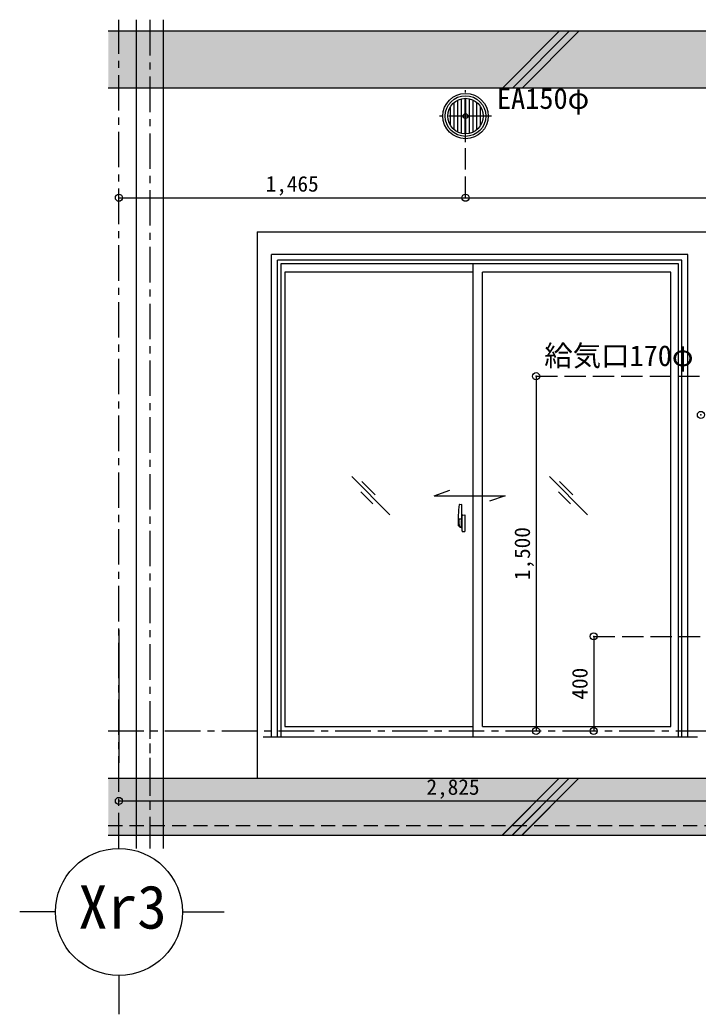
# Model space of a CAD drawing. Units: millimetres at full size, sheet at 1:30. Extents: x -17796 to 21385, y -23279 to 7734.
# Drawn here: x -6471 to -3600, y -23279 to -19075 of the extents above; entities that cross this region are included whole.
import ezdxf
from ezdxf.enums import TextEntityAlignment as Align

# ---------------------------------------------------------------- set-up
doc = ezdxf.new("R2010")
doc.units = ezdxf.units.MM
doc.header["$LTSCALE"] = 30
doc.header["$PDMODE"] = 32
doc.header["$PDSIZE"] = 30
for name, pattern in [('CHAIN1', [8, 5, -1, 1, -1]), ('DASHED2', [3, 2, -1]), ('DASHED3', [4, 3, -1]), ('LONG_DASHED1', [7, 6, -1]), ('USER8', [0.75, 0.5, -0.25])]:
    doc.linetypes.add(name, pattern=pattern)
for name, color, linetype, lineweight in [('5-5_割付線', 4, 'Continuous', 18), ('5-6_---', 2, 'USER8', 18), ('E-C_境界線', 5, 'Continuous', 18), ('E-D_記号', 7, 'Continuous', 9)]:
    doc.layers.add(name, color=color, linetype=linetype, lineweight=lineweight)
doc.styles.add('ＭＳ ゴシック', font='')
doc.styles.get('ＭＳ ゴシック').set_extended_font_data('MS Gothic')

msp = doc.modelspace()

# ---------------------------------------------------------------- linework, layer by layer
at = {"layer": '5-5_割付線', "color": 1, "lineweight": 9}
for p, q in [((-6052.71, -19827.13), (-4587.68, -19827.13)), ((-4587.68, -19827.13), (47.29, -19827.13))]:
    msp.add_line(p, q, dxfattribs=at)
at = {"layer": '5-6_---', "color": 5, "linetype": 'Continuous', "lineweight": 9}
for p, q in [((-4289.2, -20581.59), (-4289.2, -22081.59)), ((-4045.88, -21681.59), (-4045.88, -22081.59)), ((-6052.81, -22377.23), (-3227.71, -22377.23))]:
    msp.add_line(p, q, dxfattribs=at)
at = {"layer": 'E-C_境界線', "color": 134, "lineweight": 9}
for p, q in [((-5979.71, -19075.19), (-5979.71, -22369.26)), ((-5865.71, -19075.19), (-5865.71, -22369.26)), ((-4620.68, -19549.17), (-4620.68, -19414.47)), ((-4605.18, -19554.75), (-4605.18, -19408.89)), ((-4589.68, -19556.79), (-4589.68, -19406.85)), ((-4585.68, -19556.79), (-4585.68, -19406.85)), ((-4570.18, -19554.75), (-4570.18, -19408.89)), ((-4554.68, -19549.17), (-4554.68, -19414.47)), ((-4651.68, -19520.92), (-4651.68, -19442.72)), ((-4636.18, -19539.03), (-4636.18, -19424.61)), ((-4539.18, -19539.03), (-4539.18, -19424.61)), ((-4523.68, -19520.92), (-4523.68, -19442.72)), ((-5979.71, -22081.82), (-5979.71, -22578.33)), ((-5865.71, -22081.82), (-5865.71, -22578.33))]:
    msp.add_line(p, q, dxfattribs=at)
at = {"layer": 'E-C_境界線', "color": 134, "linetype": 'CHAIN1', "lineweight": 9}
for p, q in [((-5922.71, -19075.19), (-5922.71, -22417.54)), ((-5922.71, -21965.28), (-5922.71, -22578.33))]:
    msp.add_line(p, q, dxfattribs=at)
at = {"layer": 'E-C_境界線', "color": 134, "linetype": 'LONG_DASHED1', "lineweight": 9}
for p, q in [((-4587.68, -19591.82), (-4587.68, -19371.82)), ((-4477.68, -19481.82), (-4697.68, -19481.82))]:
    msp.add_line(p, q, dxfattribs=at)
at = {"layer": 'E-C_境界線', "color": 1, "linetype": 'DASHED3', "lineweight": 9}
msp.add_line((-4587.68, -19827.13), (-4587.68, -19480.95), dxfattribs=at)
at = {"layer": 'E-C_境界線', "linetype": 'DASHED3', "lineweight": 9}
for p, q in [((-4289.2, -20581.59), (-3227.71, -20581.59)), ((-4045.88, -21681.59), (-3227.71, -21681.59))]:
    msp.add_line(p, q, dxfattribs=at)
at = {"layer": 'E-C_境界線', "color": 134, "lineweight": 9}
for radius in [96, 86, 75, 10]:
    msp.add_circle((-4587.68, -19481.82), radius, dxfattribs=at)
at = {"layer": 'E-C_境界線', "color": 1}
for p in [(-6052.71, -19827.13), (-4587.68, -19827.13)]:
    msp.add_point(p, dxfattribs=at)
at = {"layer": 'E-C_境界線'}
for p in [(-4289.2, -20581.59), (-3592.71, -20745.36), (-4045.88, -21681.59), (-4289.2, -22081.59), (-4045.88, -22081.59), (-6052.81, -22377.23), (-6052.72, -22377.23), (-6052.71, -22377.23)]:
    msp.add_point(p, dxfattribs=at)
at = {"layer": 'E-C_境界線', "color": 254}
for points in [[(-6098.11, -19121.82), (100.33, -19121.82), (-6098.11, -19361.82), (100.33, -19361.82)], [(-6098.11, -22281.82), (100.33, -22281.82), (-6098.11, -22521.82), (100.33, -22521.82)]]:
    msp.add_solid(points, dxfattribs=at)
at = {"layer": 'E-D_記号', "linetype": 'CHAIN1'}
for p, q in [((-6052.71, -22578.33), (-6052.71, -19075.19)), ((-6098.11, -22081.64), (100.33, -22081.51))]:
    msp.add_line(p, q, dxfattribs=at)
at = {"layer": 'E-D_記号'}
for p, q in [((-6098.11, -19121.82), (100.33, -19121.82)), ((-6098.11, -19121.82), (100.33, -19121.82)), ((-6098.11, -19121.82), (100.33, -19121.82)), ((-4429.77, -19361.82), (-4192.64, -19124.69)), ((-4387.97, -19361.82), (-4150.84, -19124.69)), ((-4346.55, -19361.82), (-4109.42, -19124.69)), ((-6098.11, -19361.82), (100.33, -19361.82)), ((-5467.71, -19971.82), (-5467.71, -22281.82)), ((-5467.71, -19971.82), (-537.71, -19971.82)), ((-5407.94, -22106.77), (-5407.94, -20066.77)), ((-3647.94, -20066.77), (-5407.94, -20066.77)), ((-3672.94, -20091.77), (-5382.94, -20091.77)), ((-5382.94, -22106.77), (-5382.94, -20091.77)), ((-3672.94, -22106.77), (-3672.94, -20091.77)), ((-3647.94, -22106.77), (-3647.94, -20066.77)), ((-5367.94, -20106.77), (-5367.94, -22106.77)), ((-3687.94, -20106.77), (-5367.94, -20106.77)), ((-4555.44, -22106.77), (-4555.44, -20106.77)), ((-3687.94, -22106.77), (-3687.94, -20106.77)), ((-5350.94, -20141.77), (-5350.94, -22062.77)), ((-4555.44, -20141.77), (-5350.94, -20141.77)), ((-4515.44, -22062.77), (-4515.44, -20141.77)), ((-3719.94, -20141.77), (-4515.44, -20141.77)), ((-3719.94, -22062.77), (-3719.94, -20141.77)), ((-5068.54, -21006.2), (-4907.39, -21167.35)), ((-4233.04, -21006.2), (-4071.89, -21167.35)), ((-5026.18, -21026.45), (-4970, -21082.64)), ((-4190.68, -21026.45), (-4134.5, -21082.64)), ((-5029.87, -21070.66), (-4979.21, -21121.31)), ((-4720.21, -21086.77), (-4654.44, -21062.83)), ((-4720.21, -21086.77), (-4420.21, -21086.77)), ((-4420.21, -21086.77), (-4485.99, -21110.72)), ((-4194.37, -21070.66), (-4143.71, -21121.31)), ((-4613.4, -21123.6), (-4604.73, -21123.29)), ((-4604.21, -21123.79), (-4604.21, -21188.97)), ((-4618.21, -21168.67), (-4618.21, -21213.02)), ((-4601.71, -21236.87), (-4601.71, -21169.67)), ((-4598.71, -21168.57), (-4600.71, -21168.67)), ((-4598.71, -21168.57), (-4590.21, -21168.27)), ((-4590.21, -21168.27), (-4590.21, -21238.27)), ((-4617.25, -21214.02), (-4613.54, -21214.15)), ((-4614.21, -21207.12), (-4614.21, -21185.93)), ((-4606.46, -21185.93), (-4614.21, -21185.93)), ((-4614.21, -21207.18), (-4614.21, -21207.12)), ((-4614.2, -21207.91), (-4614.21, -21207.18)), ((-4614.19, -21208.12), (-4614.21, -21207.18)), ((-4610.65, -21221.43), (-4610.87, -21221.1)), ((-4610.21, -21222.04), (-4610.65, -21221.43)), ((-4606.46, -21222.04), (-4610.21, -21222.04)), ((-4604.21, -21188.18), (-4604.21, -21199.36)), ((-4604.21, -21219.78), (-4604.21, -21192.31)), ((-4604.21, -21198.13), (-4604.21, -21193.43)), ((-4604.21, -21214.24), (-4604.21, -21203.82)), ((-4603.72, -21191.81), (-4601.71, -21191.77)), ((-4601.71, -21214.77), (-4603.72, -21214.74)), ((-4598.71, -21237.98), (-4600.71, -21237.87)), ((-4598.71, -21237.98), (-4590.21, -21238.27)), ((-6052.71, -21653.68), (-6052.71, -22216.25)), ((-5350.94, -22062.77), (-4555.44, -22062.77)), ((-4515.44, -22062.77), (-3719.94, -22062.77)), ((-5442.71, -22106.77), (-3607.71, -22106.77)), ((-6098.11, -22281.82), (100.33, -22281.82)), ((-6098.11, -22281.82), (100.33, -22281.82)), ((-4432.19, -22521.82), (-4192.64, -22282.27)), ((-4431.19, -22521.82), (-4192.64, -22283.27)), ((-4390.39, -22521.82), (-4150.84, -22282.27)), ((-4389.39, -22521.82), (-4150.84, -22283.27)), ((-4348.97, -22521.82), (-4109.42, -22282.27)), ((-4347.97, -22521.82), (-4109.42, -22283.27)), ((-6098.11, -22521.82), (100.33, -22521.82)), ((-6098.11, -22521.82), (100.33, -22521.82)), ((-6321.29, -22846.9), (-6471.38, -22846.9)), ((-5784.14, -22846.9), (-5607.28, -22846.9)), ((-6052.71, -23115.47), (-6052.71, -23278.74))]:
    msp.add_line(p, q, dxfattribs=at)
at = {"layer": 'E-D_記号', "linetype": 'DASHED2'}
msp.add_line((-6098.11, -22481.82), (100.33, -22481.82), dxfattribs=at)
at = {"layer": 'E-D_記号'}
msp.add_circle((-6052.71, -22846.9), 268.57, dxfattribs=at)
for centre, radius, start, end in [((-4353.22, -21169.5), 265, 170.20654, 179.82143), ((-4613.37, -21124.59), 1, 92, 170.20654), ((-4604.71, -21123.79), 0.5, 0, 92), ((-4600.71, -21169.67), 1, 90, 180), ((-4617.21, -21213.02), 1, 180, 268), ((-4588.06, -21208.33), 26.14, 179.5362, 192.85144), ((-4588.06, -21208.33), 26.14, 192.85144, 209.23122), ((-4606.46, -21188.18), 2.25, 0, 90), ((-4606.46, -21219.79), 2.25, 270, 0), ((-4603.71, -21192.31), 0.5, 91, 180), ((-4603.71, -21214.24), 0.5, 180, 269.00002), ((-4600.71, -21236.87), 1, 180, 270)]:
    msp.add_arc(centre, radius, start, end, dxfattribs=at)

# ---------------------------------------------------------------- texts
at = {"layer": 'E-C_境界線', "color": 134, "style": 'ＭＳ ゴシック'}
msp.add_text('EA150φ', height=87.98, dxfattribs=at).set_placement((-4455.06, -19477.85), align=Align.BOTTOM_LEFT)
at = {"layer": 'E-C_境界線', "color": 1, "style": 'ＭＳ ゴシック'}
msp.add_text('1,465', height=65.98, dxfattribs=at).set_placement((-5432.7, -19821.13), align=Align.BOTTOM_LEFT)
at = {"layer": 'E-C_境界線', "style": 'ＭＳ ゴシック'}
for s, height, p in [('給気口170φ', 87.98, (-4254.69, -20565.16)), ('2,825', 65.98, (-4752.76, -22371.23))]:
    msp.add_text(s, height=height, dxfattribs=at).set_placement(p, align=Align.BOTTOM_LEFT)
for s, p in [('1,500', (-4295.2, -21444.09)), ('400', (-4051.88, -21949.09))]:
    msp.add_text(s, height=65.98, rotation=90, dxfattribs=at).set_placement(p, align=Align.BOTTOM_LEFT)
at = {"layer": 'E-D_記号', "style": 'ＭＳ ゴシック'}
msp.add_text('Xr3', height=183.3, dxfattribs=at).set_placement((-6224.86, -22972.32), align=Align.BOTTOM_LEFT)

doc.saveas('drawing.dxf')
